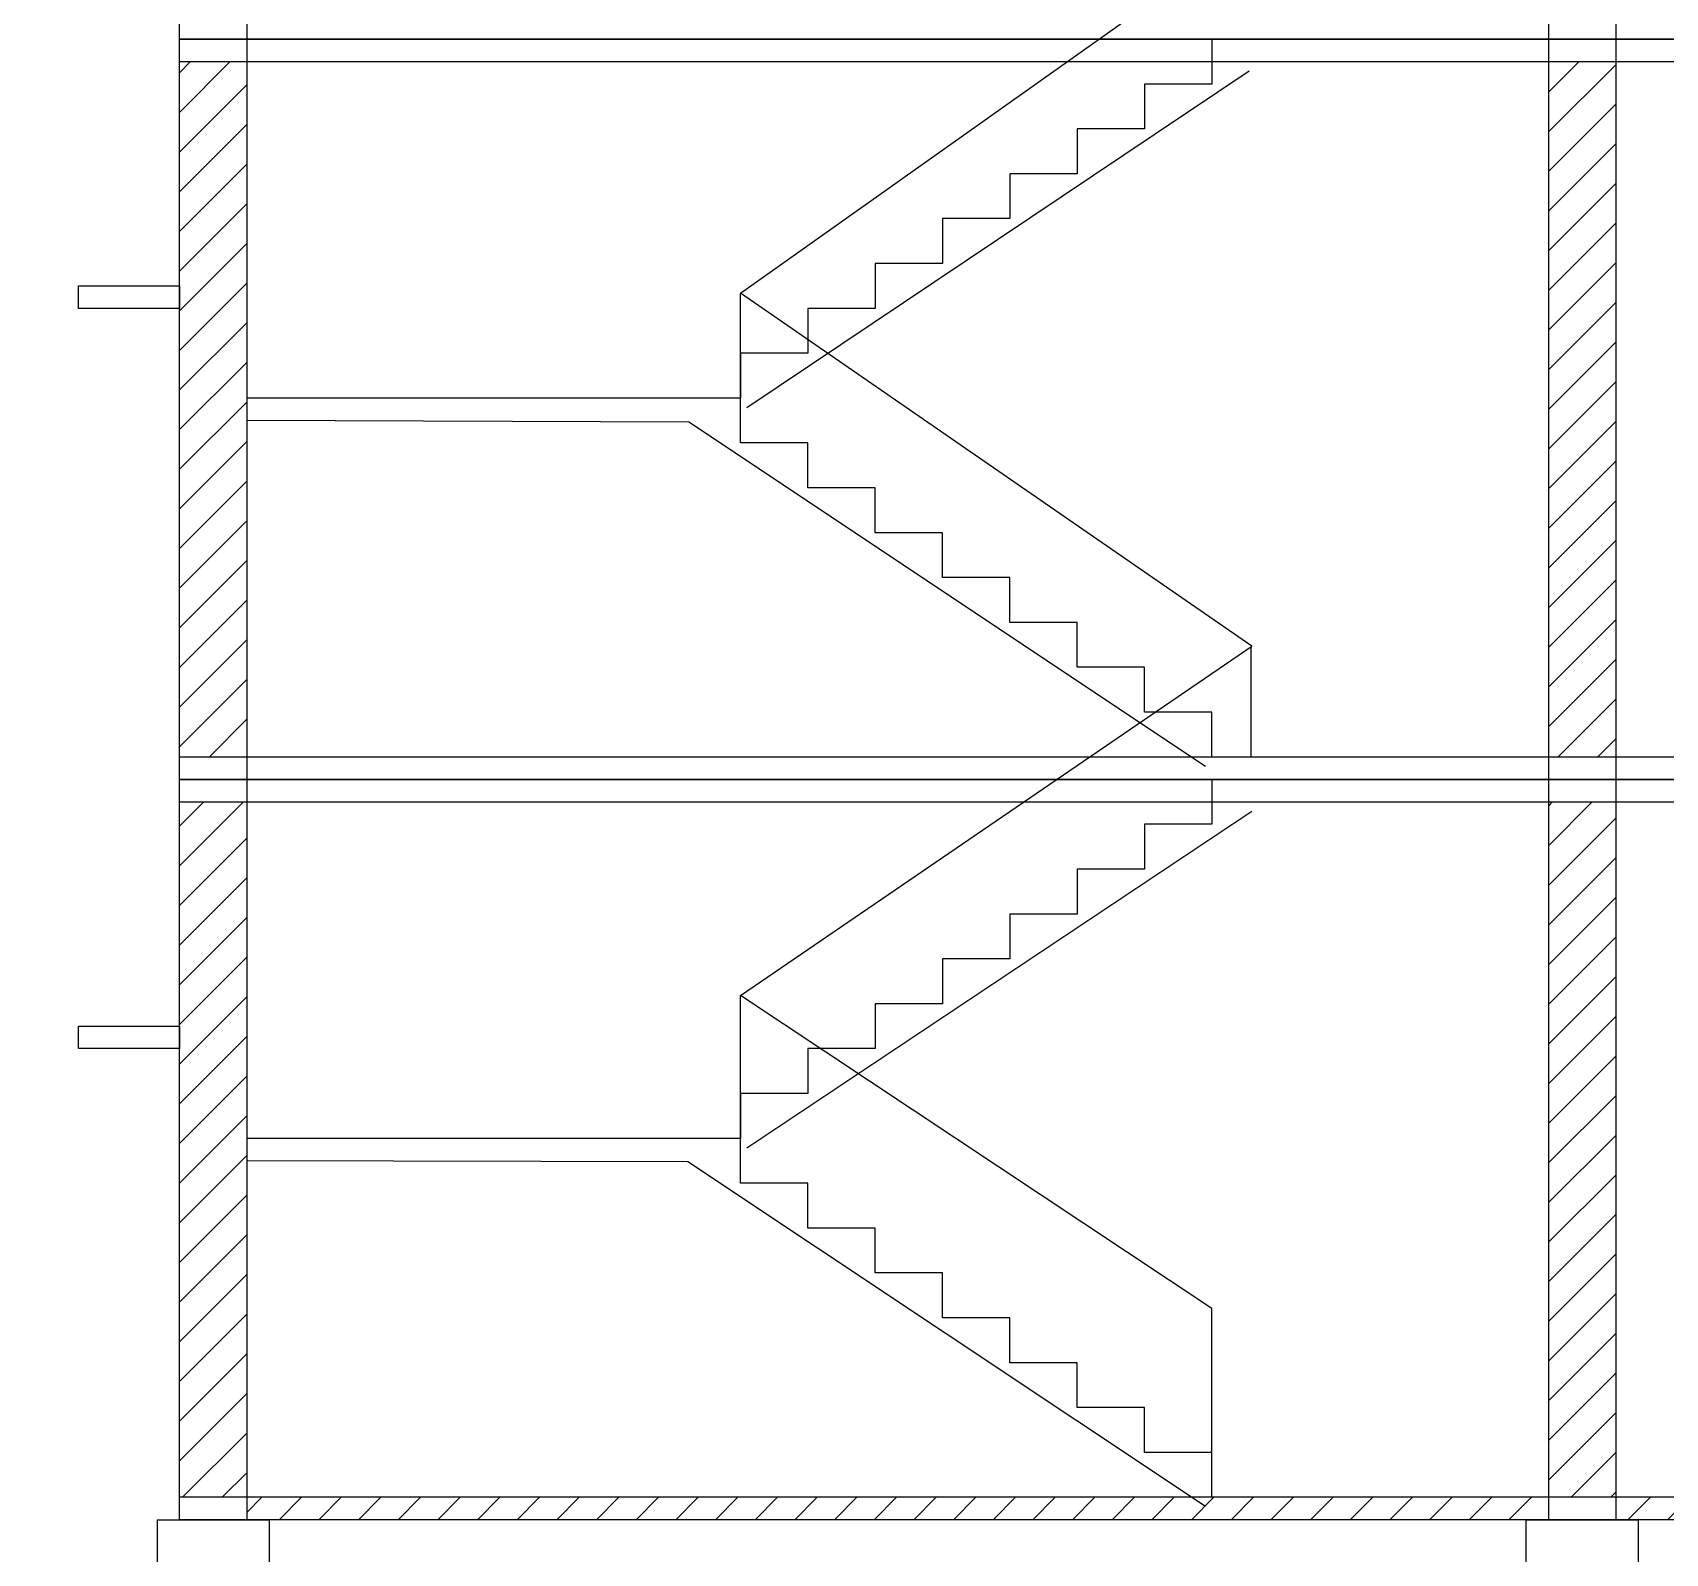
# Model space of a CAD drawing. Header units: millimetres. Extents: x 14561 to 73598, y 8019 to 71831.
# Drawn here: x 50433 to 57708, y 53974 to 60753 of the extents above; entities that cross this region are included whole.
import ezdxf

# ---------------------------------------------------------------- set-up
doc = ezdxf.new("R2010")
doc.units = ezdxf.units.MM
pattern_1 = [(45, (-33015.17, 32333.34), (-88.38835, 88.38835), [])]

msp = doc.modelspace()

# ---------------------------------------------------------------- hatches: boundary and pattern name
h = msp.add_hatch()
h.set_pattern_fill('ANSI31', color=256, scale=1000, style=0)
h.set_pattern_definition(pattern_1)
h.paths.add_polyline_path([(57487.40702, 57324.09241), (57187.40702, 57324.09241), (57187.40702, 54224.09241), (57487.40702, 54224.09241)])
h.paths.add_polyline_path([(57487.40702, 60624.09241), (57187.40702, 60624.09241), (57187.40702, 57524.09241), (57487.40702, 57524.09241)])
h.paths.add_polyline_path([(57487.40702, 67224.09241), (57187.40702, 67224.09241), (57187.40702, 64124.09241), (57487.40702, 64124.09241)])
h.paths.add_polyline_path([(57487.40702, 63924.09241), (57187.40702, 63924.09241), (57187.40702, 60824.09241), (57487.40702, 60824.09241)])
h.paths.add_polyline_path([(51387.40702, 63924.09241), (51087.40702, 63924.09241), (51087.40702, 60824.09241), (51387.40702, 60824.09241)])
h.paths.add_polyline_path([(51387.40702, 67224.09241), (51087.40702, 67224.09241), (51087.40702, 64124.09241), (51387.40702, 64124.09241)])
h.paths.add_polyline_path([(62087.40702, 67224.09241), (61787.40702, 67224.09241), (61787.40702, 64124.09241), (62087.40702, 64124.09241)])
h.paths.add_polyline_path([(62087.40702, 63924.09241), (61787.40702, 63924.09241), (61787.40702, 60824.09241), (62087.40702, 60824.09241)])
h.paths.add_polyline_path([(62087.40702, 57324.09241), (61787.40702, 57324.09241), (61787.40702, 54224.09241), (62087.40702, 54224.09241)])
h.paths.add_polyline_path([(62087.40702, 60624.09241), (61787.40702, 60624.09241), (61787.40702, 57524.09241), (62087.40702, 57524.09241)])
h.paths.add_polyline_path([(51387.40702, 60624.09241), (51087.40702, 60624.09241), (51087.40702, 57524.09241), (51387.40702, 57524.09241)])
h.paths.add_polyline_path([(51387.40702, 57324.09241), (51087.40702, 57324.09241), (51087.40702, 54224.09241), (51387.40702, 54224.09241)])
h = msp.add_hatch()
h.set_pattern_fill('ANSI31', color=0, scale=1000, style=0)
h.set_pattern_definition(pattern_1)
h.paths.add_polyline_path([(39283.4862, 54424.09241), (16883.4862, 54424.09241), (16883.4862, 54124.09241), (39283.4862, 54124.09241)])
h.paths.add_polyline_path([(61787.40702, 54224.09241), (57487.40702, 54224.09241), (57487.40702, 54124.09241), (61787.40702, 54124.09241)])
h = msp.add_hatch()
h.set_pattern_fill('ANSI31', color=3, scale=1000, style=0)
h.set_pattern_definition(pattern_1)
h.paths.add_polyline_path([(57187.40702, 54224.09241), (51387.40702, 54224.09241), (51387.40702, 54124.09241), (57187.40702, 54124.09241)])

# ---------------------------------------------------------------- linework, layer by layer
for p, q in [((51087.40702, 60724.09241), (51087.40702, 64024.09241)), ((51387.40702, 64024.09241), (51387.40702, 60724.09241)), ((57187.40702, 64024.09241), (57187.40702, 60724.09241)), ((57487.40702, 64024.09241), (57487.40702, 60724.09241)), ((53587.40702, 59591.76389), (55959.78034, 61274.09241)), ((51087.40702, 60724.09241), (62087.40702, 60724.09241)), ((51087.40702, 57424.09241), (51087.40702, 60724.09241)), ((62087.40702, 60724.09241), (51087.40702, 60724.09241)), ((51387.40702, 60724.09241), (51387.40702, 57424.09241)), ((55687.40702, 60724.09241), (55687.40702, 60524.09241)), ((57187.40702, 60724.09241), (57187.40702, 57424.09241)), ((57487.40702, 60724.09241), (57487.40702, 57424.09241)), ((51087.40702, 60624.09241), (62087.40702, 60624.09241)), ((55687.40702, 60524.09241), (55387.40702, 60524.09241)), ((55387.40702, 60524.09241), (55387.40702, 60324.09241)), ((55387.40702, 60324.09241), (55087.40702, 60324.09241)), ((55087.40702, 60324.09241), (55087.40702, 60124.09241)), ((55087.40702, 60124.09241), (54787.40702, 60124.09241)), ((54787.40702, 60124.09241), (54787.40702, 59924.09241)), ((54787.40702, 59924.09241), (54487.40702, 59924.09241)), ((54487.40702, 59924.09241), (54487.40702, 59724.09241)), ((54487.40702, 59724.09241), (54187.40702, 59724.09241)), ((54187.40702, 59724.09241), (54187.40702, 59524.09241)), ((53587.40702, 59124.09241), (53587.40702, 59591.76389)), ((55865.13652, 58017.74818), (53587.40702, 59591.76389)), ((54187.40702, 59524.09241), (53887.40702, 59524.09241)), ((53887.40702, 59524.09241), (53887.40702, 59324.09241)), ((53887.40702, 59324.09241), (53587.40702, 59324.09241)), ((53587.40702, 59324.09241), (53587.40702, 59124.09241)), ((53287.40702, 59124.09241), (51387.40702, 59124.09241)), ((53587.40702, 59124.09241), (53287.40702, 59124.09241)), ((53587.40702, 59124.09241), (53287.40702, 59124.09241)), ((53587.40702, 58924.09241), (53587.40702, 59124.09241)), ((53357.40505, 59017.33453), (51387.40702, 59024.09241)), ((53887.40702, 58924.09241), (53587.40702, 58924.09241)), ((53887.40702, 58724.09241), (53887.40702, 58924.09241)), ((54187.40702, 58724.09241), (53887.40702, 58724.09241)), ((54187.40702, 58524.09241), (54187.40702, 58724.09241)), ((54487.40702, 58524.09241), (54187.40702, 58524.09241)), ((54487.40702, 58324.09241), (54487.40702, 58524.09241)), ((54787.40702, 58324.09241), (54487.40702, 58324.09241)), ((54787.40702, 58124.09241), (54787.40702, 58324.09241)), ((55087.40702, 58124.09241), (54787.40702, 58124.09241)), ((55087.40702, 57924.09241), (55087.40702, 58124.09241)), ((53587.40702, 56460.46248), (55865.13652, 58017.74818)), ((55862.61952, 57524.09241), (55862.61952, 58016.0273)), ((55387.40702, 57924.09241), (55087.40702, 57924.09241)), ((55387.40702, 57724.09241), (55387.40702, 57924.09241)), ((55687.40702, 57724.09241), (55387.40702, 57724.09241)), ((55687.40702, 57524.09241), (55687.40702, 57724.09241)), ((62087.40702, 57524.09241), (51087.40702, 57524.09241)), ((51087.40702, 57424.09241), (62087.40702, 57424.09241)), ((51087.40702, 54124.09241), (51087.40702, 57424.09241)), ((62087.40702, 57424.09241), (51087.40702, 57424.09241)), ((51387.40702, 57424.09241), (51387.40702, 54124.09241)), ((55687.40702, 57424.09241), (55687.40702, 57224.09241)), ((57187.40702, 57424.09241), (57187.40702, 54124.09241)), ((57487.40702, 57424.09241), (57487.40702, 54124.09241)), ((51087.40702, 57324.09241), (62087.40702, 57324.09241)), ((55687.40702, 57224.09241), (55387.40702, 57224.09241)), ((55387.40702, 57224.09241), (55387.40702, 57024.09241)), ((55387.40702, 57024.09241), (55087.40702, 57024.09241)), ((55087.40702, 57024.09241), (55087.40702, 56824.09241)), ((55087.40702, 56824.09241), (54787.40702, 56824.09241)), ((54787.40702, 56824.09241), (54787.40702, 56624.09241)), ((54787.40702, 56624.09241), (54487.40702, 56624.09241)), ((54487.40702, 56624.09241), (54487.40702, 56424.09241)), ((53587.40702, 55824.09241), (53587.40702, 56460.46248)), ((54487.40702, 56424.09241), (54187.40702, 56424.09241)), ((54187.40702, 56424.09241), (54187.40702, 56224.09241)), ((54187.40702, 56224.09241), (53887.40702, 56224.09241)), ((53887.40702, 56224.09241), (53887.40702, 56024.09241)), ((53887.40702, 56024.09241), (53587.40702, 56024.09241)), ((53587.40702, 56024.09241), (53587.40702, 55824.09241)), ((53287.40702, 55824.09241), (51387.40702, 55824.09241)), ((53587.40702, 55824.09241), (53287.40702, 55824.09241)), ((53587.40702, 55824.09241), (53287.40702, 55824.09241)), ((53587.40702, 55624.09241), (53587.40702, 55824.09241)), ((53353.10282, 55719.2003), (51387.40702, 55724.09241)), ((53887.40702, 55624.09241), (53587.40702, 55624.09241)), ((53887.40702, 55424.09241), (53887.40702, 55624.09241)), ((54187.40702, 55424.09241), (53887.40702, 55424.09241)), ((54187.40702, 55224.09241), (54187.40702, 55424.09241)), ((54487.40702, 55224.09241), (54187.40702, 55224.09241)), ((54487.40702, 55024.09241), (54487.40702, 55224.09241)), ((54787.40702, 55024.09241), (54487.40702, 55024.09241)), ((54787.40702, 54824.09241), (54787.40702, 55024.09241)), ((55687.40702, 54224.09241), (55687.40702, 55065.219)), ((55087.40702, 54824.09241), (54787.40702, 54824.09241)), ((55087.40702, 54624.09241), (55087.40702, 54824.09241)), ((55387.40702, 54624.09241), (55087.40702, 54624.09241)), ((55387.40702, 54424.09241), (55387.40702, 54624.09241)), ((55687.40702, 54424.09241), (55387.40702, 54424.09241)), ((55687.40702, 54224.09241), (55687.40702, 54424.09241)), ((62087.40702, 54224.09241), (51087.40702, 54224.09241)), ((50987.40702, 54124.09241), (50987.40702, 53824.09241)), ((50987.40702, 54124.09241), (51487.40702, 54124.09241)), ((62087.40702, 54124.09241), (51087.40702, 54124.09241)), ((51487.40702, 54124.09241), (51487.40702, 53824.09241)), ((57087.40702, 54124.09241), (57087.40702, 53824.09241)), ((57087.40702, 54124.09241), (57587.40702, 54124.09241)), ((57587.40702, 54124.09241), (57587.40702, 53824.09241))]:
    msp.add_line(p, q)
at = {"color": 40, "true_color": 0xf8d731}
for p, q in [((53615.24501, 59082.55873), (55853.21229, 60582.55873)), ((55659.67201, 57482.48989), (53357.40505, 59017.33453)), ((53615.14208, 55782.48992), (55865.13652, 57282.48992)), ((55687.40702, 55065.219), (53587.40702, 56460.46248)), ((55659.67201, 54182.48989), (53353.10282, 55719.2003))]:
    msp.add_line(p, q, dxfattribs=at)
for points in [[(50637.40702, 59624.09241), (51087.40702, 59624.09241), (51087.40702, 59524.09241), (50637.40702, 59524.09241)], [(50637.40702, 56324.09241), (51087.40702, 56324.09241), (51087.40702, 56224.09241), (50637.40702, 56224.09241)]]:
    msp.add_lwpolyline(points, close=True)

doc.saveas('drawing.dxf')
